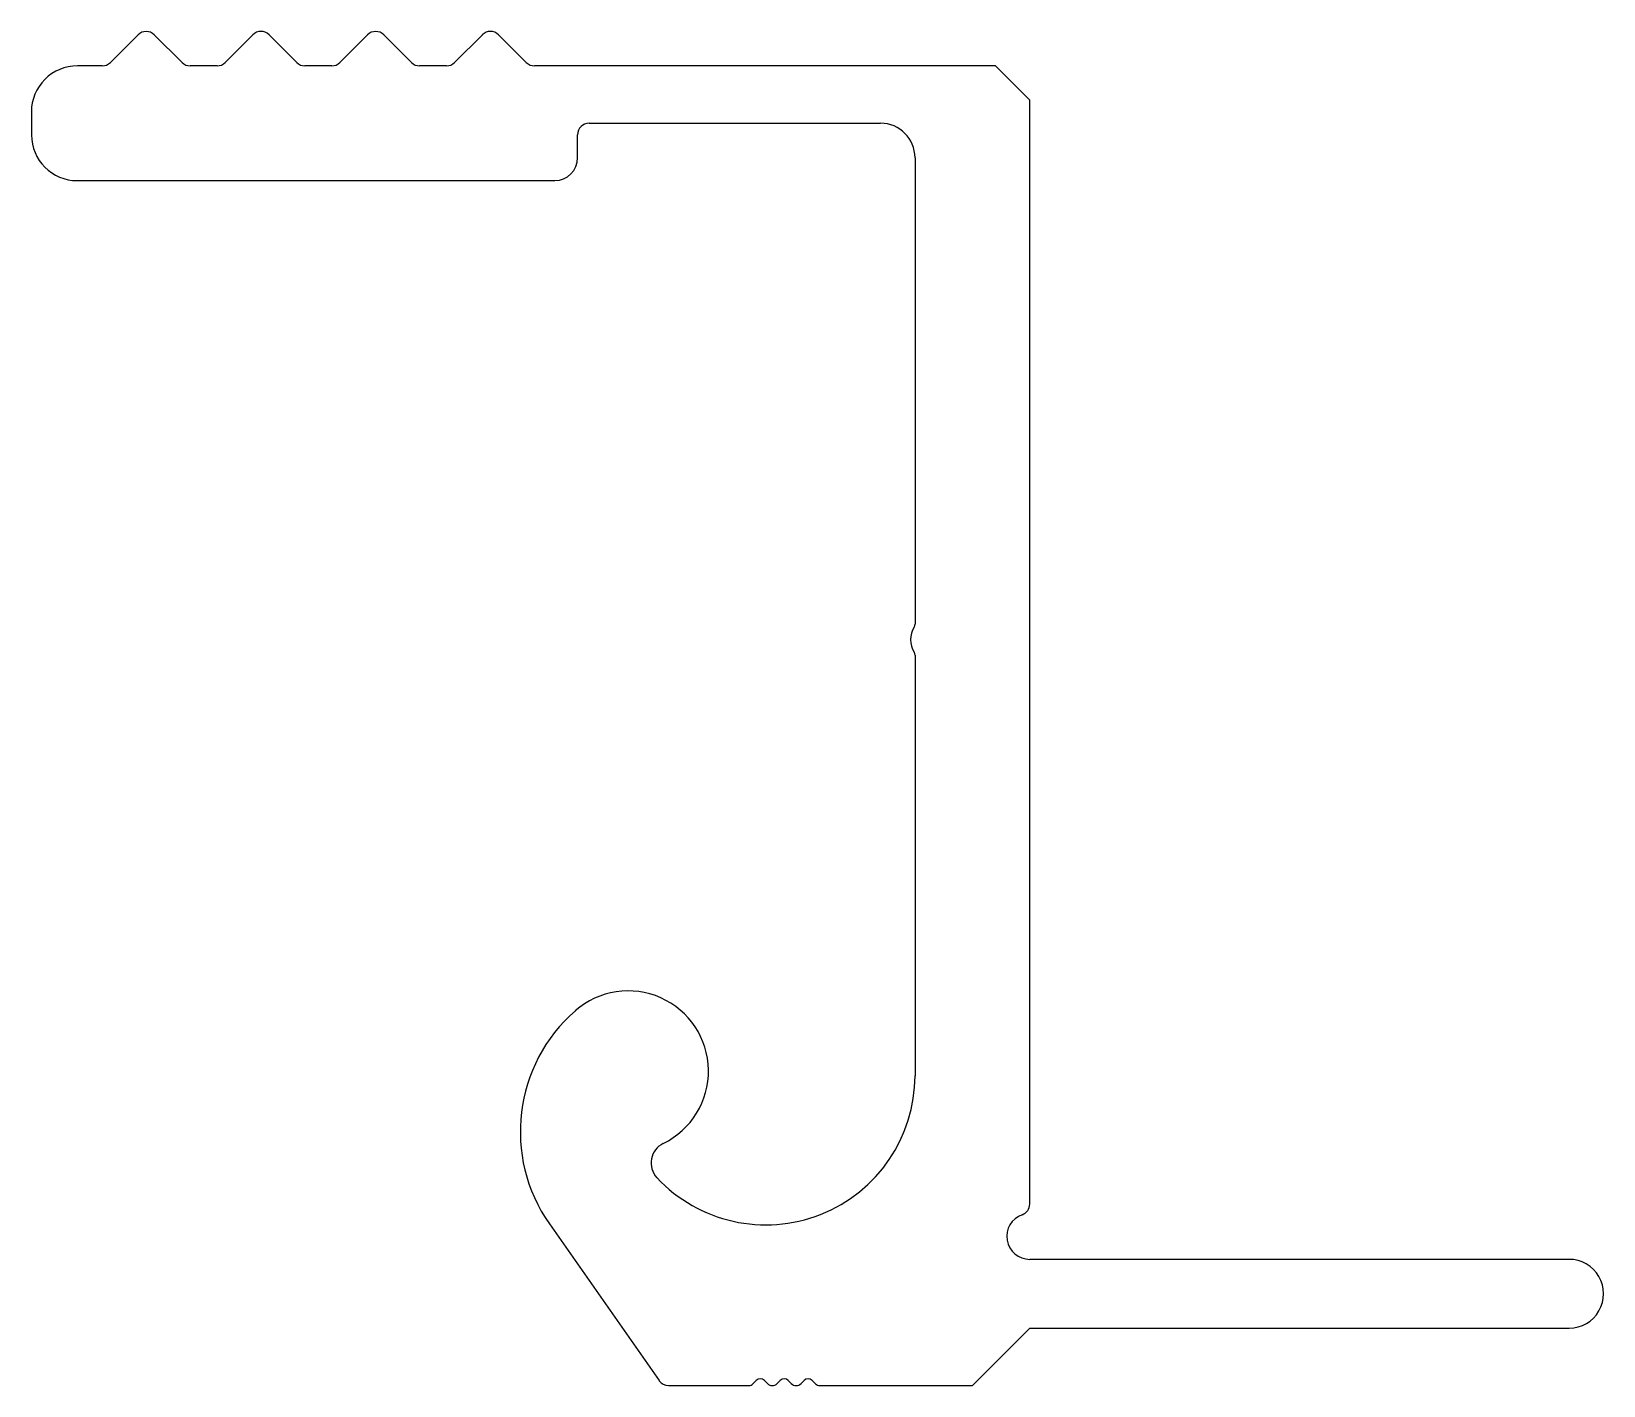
# Model space of a CAD drawing. Extents: x 2356.5 to 2425, y 1728.1 to 1787.1.
import ezdxf

# ---------------------------------------------------------------- set-up
doc = ezdxf.new("R2010")
doc.units = 0
doc.layers.get('0').update_dxf_attribs({"linetype": 'CONTINUOUS'})

msp = doc.modelspace()

# ---------------------------------------------------------------- linework, layer by layer
for p, q in [((2361.135, 1786.952), (2359.929, 1785.747)), ((2363.05, 1785.746), (2361.842, 1786.953)), ((2366.136, 1786.953), (2364.929, 1785.746)), ((2368.051, 1785.745), (2366.842, 1786.954)), ((2371.136, 1786.953), (2369.929, 1785.746)), ((2373.05, 1785.746), (2371.843, 1786.953)), ((2376.136, 1786.953), (2374.929, 1785.746)), ((2378.051, 1785.745), (2376.843, 1786.953)), ((2359.575, 1785.599), (2358.489, 1785.599)), ((2364.575, 1785.599), (2363.404, 1785.599)), ((2369.575, 1785.599), (2368.404, 1785.599)), ((2374.575, 1785.599), (2373.404, 1785.599)), ((2398.489, 1785.599), (2378.404, 1785.599)), ((2399.989, 1784.099), (2398.489, 1785.599)), ((2399.989, 1736.014), (2399.989, 1784.099)), ((2356.489, 1783.597), (2356.489, 1782.597)), ((2380.789, 1783.099), (2393.489, 1783.099)), ((2380.289, 1781.6), (2380.289, 1782.599)), ((2394.989, 1781.599), (2394.989, 1761.278)), ((2358.49, 1780.599), (2379.29, 1780.599)), ((2394.989, 1759.921), (2394.989, 1741.599)), ((2379.057, 1735.143), (2383.84, 1728.313)), ((2423.488, 1733.599), (2399.989, 1733.599)), ((2397.489, 1728.099), (2399.989, 1730.599)), ((2399.989, 1730.599), (2423.491, 1730.599)), ((2387.927, 1728.173), (2388.073, 1728.318)), ((2388.426, 1728.318), (2388.557, 1728.187)), ((2388.981, 1728.187), (2389.113, 1728.318)), ((2389.466, 1728.318), (2389.597, 1728.187)), ((2390.021, 1728.187), (2390.153, 1728.318)), ((2390.506, 1728.318), (2390.652, 1728.173)), ((2384.25, 1728.099), (2387.75, 1728.099)), ((2390.829, 1728.099), (2397.489, 1728.099))]:
    msp.add_line(p, q)
for centre, radius, start, end in [((2361.489, 1786.599), 0.5, 45.08575, 135.10588), ((2366.489, 1786.599), 0.5, 45.13059, 135.03926), ((2371.489, 1786.599), 0.5, 44.99998, 135.00002), ((2376.489, 1786.599), 0.5, 45.04264, 135.00002), ((2358.489, 1783.599), 2, 90, 180.0641), ((2359.575, 1786.099), 0.5, 270, 315.12013), ((2363.404, 1786.099), 0.5, 224.99998, 270), ((2364.575, 1786.099), 0.5, 270, 315.00002), ((2368.404, 1786.099), 0.5, 225.093, 270), ((2369.575, 1786.099), 0.5, 270, 315), ((2373.404, 1786.099), 0.5, 224.99998, 270), ((2374.575, 1786.099), 0.5, 270, 315.00002), ((2378.404, 1786.099), 0.5, 225.08102, 270), ((2380.789, 1782.599), 0.5, 90.0001, 180), ((2393.489, 1781.599), 1.5, 0, 90), ((2358.489, 1782.599), 2, 180.0641, 270.01915), ((2379.289, 1781.599), 1, 270.02709, 0.02027), ((2395.789, 1760.599), 1, 147.14012, 212.85988), ((2394.739, 1761.278), 0.25, 327.14012, 360), ((2394.739, 1759.921), 0.25, 0, 32.85988), ((2382.489, 1741.796), 3.5, 295.92387, 131.11157), ((2384.791, 1739.159), 7, 131.11157, 215.01035), ((2388.489, 1741.599), 6.5, 223.1032, 0), ((2384.431, 1737.801), 0.942, 115.92387, 223.1032), ((2399.489, 1736.014), 0.5, 289.47122, 0), ((2399.989, 1734.599), 1, 109.47122, 270), ((2423.489, 1732.099), 1.5, 270.04978, 90.05935), ((2384.25, 1728.599), 0.5, 215, 270), ((2388.249, 1728.142), 0.25, 45, 135), ((2389.289, 1728.142), 0.25, 45, 135), ((2390.329, 1728.142), 0.25, 45, 135), ((2387.75, 1728.349), 0.25, 270, 315), ((2388.769, 1728.399), 0.3, 225, 315), ((2389.809, 1728.399), 0.3, 225, 315), ((2390.829, 1728.349), 0.25, 225, 270)]:
    msp.add_arc(centre, radius, start, end)

doc.saveas('drawing.dxf')
